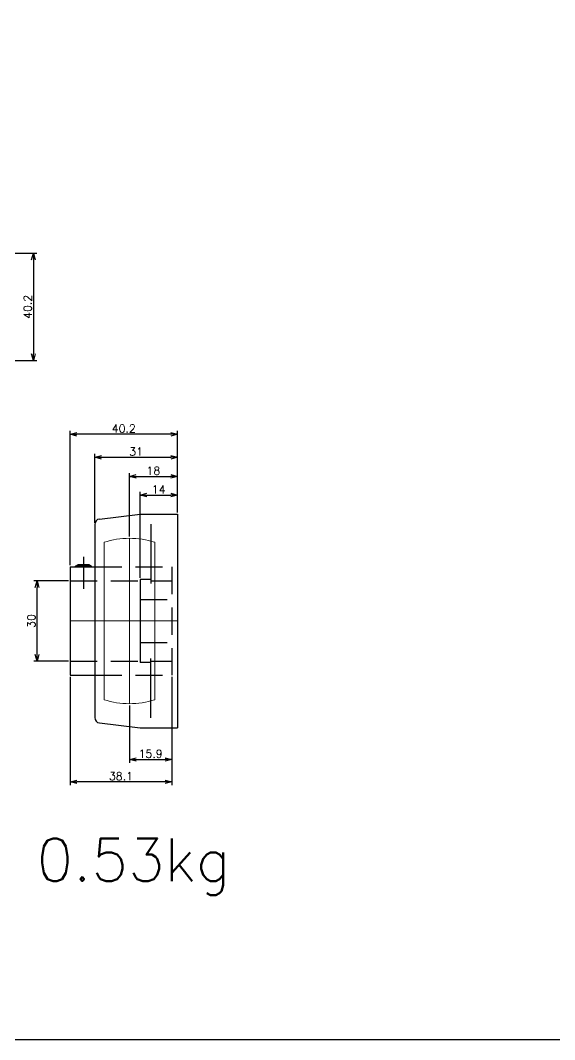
# Model space of a CAD drawing. Header units: millimetres. Extents: x 0 to 7488, y -19 to 4184.
# Drawn here: x 5341.4 to 5541.6, y -4.6 to 377.5 of the extents above; entities that cross this region are included whole.
import ezdxf

# ---------------------------------------------------------------- set-up
doc = ezdxf.new("R2010")
doc.units = ezdxf.units.MM
doc.header["$LTSCALE"] = 1.6
doc.header["$PDMODE"] = 99
doc.header["$PDSIZE"] = 1
doc.linetypes.add('CENTER2', pattern=[28.575, 19.05, -3.175, 3.175, -3.175])
doc.linetypes.add('HIDDEN', pattern=[9.525, 6.35, -3.175])
doc.layers.add('08_DIM', color=3, linetype='Continuous', lineweight=13)
doc.layers.add('10_DRAFT', color=8, linetype='Continuous', lineweight=0, plot=False)
doc.styles.add('KSS_TXT', font='txt.shx', dxfattribs={"bigfont": 'extfont2.shx'})
doc.dimstyles.new('KSS_DIM', dxfattribs={"dimscale": 4, "dimtxt": 3, "dimasz": 2.5, "dimexe": 1.25, "dimexo": 0.625, "dimtad": 1, "dimdsep": 46, "dimtxsty": 'KSS_TXT', "dimblk": 'OPEN30', "dimcen": 0, "dimazin": 2, "dimtfac": 0.75, "dimtmove": 0, "dimatfit": 3, "dimldrblk": 'OPEN30', "dimfxl": 1.25, "dimtolj": 1, "dimarcsym": 0})

# ---------------------------------------------------------------- blocks, each defined once
blk = doc.blocks.new('_Open30')
at = {"color": 0, "linetype": 'ByBlock', "lineweight": -2}
for p, q in [((-1, 0.27), (0, 0)), ((0, 0), (-1, -0.27)), ((0, 0), (-1, 0))]:
    blk.add_line(p, q, dxfattribs=at)
blk = doc.blocks.new('*D302')
at = {"layer": '08_DIM', "color": 0, "lineweight": -2, "transparency": 16777216}
for p, q in [((5386.23, 168.5), (5386.23, 200.85)), ((5388.73, 199.6), (5397.73, 199.6)), ((5400.23, 193), (5400.23, 200.85))]:
    blk.add_line(p, q, dxfattribs=at)
at = {"layer": 'Defpoints', "color": 0, "transparency": 16777216}
for p in [(5400.23, 199.6), (5400.23, 192.37), (5386.23, 167.87)]:
    blk.add_point(p, dxfattribs=at)
at = {"layer": '08_DIM', "color": 0, "lineweight": -2, "transparency": 16777216, "xscale": 2.5, "yscale": 2.5, "zscale": 2.5, "rotation": 180}
blk.add_blockref('_Open30', (5386.23, 199.6), dxfattribs=at)
at = {"layer": '08_DIM', "color": 0, "lineweight": -2, "transparency": 16777216, "xscale": 2.5, "yscale": 2.5, "zscale": 2.5}
blk.add_blockref('_Open30', (5400.23, 199.6), dxfattribs=at)
at = {"layer": '08_DIM', "color": 0, "transparency": 16777216, "insert": (5393.23, 201.72), "char_height": 3, "attachment_point": 5, "style": 'KSS_TXT'}
blk.add_mtext('\\A1;14', dxfattribs=at)
blk = doc.blocks.new('*D303')
at = {"layer": '08_DIM', "color": 0, "lineweight": -2, "transparency": 16777216}
for p, q in [((5369.23, 189.22), (5369.23, 215.01)), ((5400.23, 193), (5400.23, 215.01)), ((5371.73, 213.76), (5397.73, 213.76))]:
    blk.add_line(p, q, dxfattribs=at)
at = {"layer": 'Defpoints', "color": 0, "transparency": 16777216}
for p in [(5400.23, 213.76), (5400.23, 192.37), (5369.23, 188.59)]:
    blk.add_point(p, dxfattribs=at)
at = {"layer": '08_DIM', "color": 0, "lineweight": -2, "transparency": 16777216, "xscale": 2.5, "yscale": 2.5, "zscale": 2.5, "rotation": 180}
blk.add_blockref('_Open30', (5369.23, 213.76), dxfattribs=at)
at = {"layer": '08_DIM', "color": 0, "lineweight": -2, "transparency": 16777216, "xscale": 2.5, "yscale": 2.5, "zscale": 2.5}
blk.add_blockref('_Open30', (5400.23, 213.76), dxfattribs=at)
at = {"layer": '08_DIM', "color": 0, "transparency": 16777216, "insert": (5384.73, 215.88), "char_height": 3, "attachment_point": 5, "style": 'KSS_TXT'}
blk.add_mtext('\\A1;31', dxfattribs=at)
blk = doc.blocks.new('*D304')
at = {"layer": '08_DIM', "color": 0, "lineweight": -2, "transparency": 16777216}
for p, q in [((5360.03, 173.25), (5360.03, 223.62)), ((5397.73, 222.37), (5362.53, 222.37)), ((5400.23, 193), (5400.23, 223.62))]:
    blk.add_line(p, q, dxfattribs=at)
at = {"layer": 'Defpoints', "color": 0, "transparency": 16777216}
for p in [(5360.03, 222.37), (5400.23, 192.37), (5360.03, 172.62)]:
    blk.add_point(p, dxfattribs=at)
at = {"layer": '08_DIM', "color": 0, "lineweight": -2, "transparency": 16777216, "xscale": 2.5, "yscale": 2.5, "zscale": 2.5, "rotation": 180}
blk.add_blockref('_Open30', (5360.03, 222.37), dxfattribs=at)
at = {"layer": '08_DIM', "color": 0, "lineweight": -2, "transparency": 16777216, "xscale": 2.5, "yscale": 2.5, "zscale": 2.5}
blk.add_blockref('_Open30', (5400.23, 222.37), dxfattribs=at)
at = {"layer": '08_DIM', "color": 0, "transparency": 16777216, "insert": (5380.13, 224.49), "char_height": 3, "attachment_point": 5, "style": 'KSS_TXT'}
blk.add_mtext('\\A1;40.2', dxfattribs=at)
blk = doc.blocks.new('*D305')
at = {"layer": '08_DIM', "color": 0, "lineweight": -2, "transparency": 16777216}
for p, q in [((5398.13, 131.5), (5398.13, 99.21)), ((5382.23, 120.75), (5382.23, 99.21)), ((5384.73, 100.46), (5395.63, 100.46))]:
    blk.add_line(p, q, dxfattribs=at)
at = {"layer": 'Defpoints', "color": 0, "transparency": 16777216}
for p in [(5398.13, 132.12), (5382.23, 121.37), (5398.13, 100.46)]:
    blk.add_point(p, dxfattribs=at)
at = {"layer": '08_DIM', "color": 0, "lineweight": -2, "transparency": 16777216, "xscale": 2.5, "yscale": 2.5, "zscale": 2.5, "rotation": 180}
blk.add_blockref('_Open30', (5382.23, 100.46), dxfattribs=at)
at = {"layer": '08_DIM', "color": 0, "lineweight": -2, "transparency": 16777216, "xscale": 2.5, "yscale": 2.5, "zscale": 2.5}
blk.add_blockref('_Open30', (5398.13, 100.46), dxfattribs=at)
at = {"layer": '08_DIM', "color": 0, "transparency": 16777216, "insert": (5390.18, 102.59), "char_height": 3, "attachment_point": 5, "style": 'KSS_TXT'}
blk.add_mtext('\\A1;15.9', dxfattribs=at)
blk = doc.blocks.new('*D306')
at = {"layer": '08_DIM', "color": 0, "lineweight": -2, "transparency": 16777216}
for p, q in [((5360.03, 131.5), (5360.03, 90.84)), ((5398.13, 131.5), (5398.13, 90.84)), ((5395.63, 92.09), (5362.53, 92.09))]:
    blk.add_line(p, q, dxfattribs=at)
at = {"layer": 'Defpoints', "color": 0, "transparency": 16777216}
for p in [(5360.03, 132.12), (5398.13, 132.12), (5360.03, 92.09)]:
    blk.add_point(p, dxfattribs=at)
at = {"layer": '08_DIM', "color": 0, "lineweight": -2, "transparency": 16777216, "xscale": 2.5, "yscale": 2.5, "zscale": 2.5, "rotation": 180}
blk.add_blockref('_Open30', (5360.03, 92.09), dxfattribs=at)
at = {"layer": '08_DIM', "color": 0, "lineweight": -2, "transparency": 16777216, "xscale": 2.5, "yscale": 2.5, "zscale": 2.5}
blk.add_blockref('_Open30', (5398.13, 92.09), dxfattribs=at)
at = {"layer": '08_DIM', "color": 0, "transparency": 16777216, "insert": (5379.08, 94.22), "char_height": 3, "attachment_point": 5, "style": 'KSS_TXT'}
blk.add_mtext('\\A1;38.1', dxfattribs=at)
blk = doc.blocks.new('*D307')
at = {"layer": '08_DIM', "color": 0, "lineweight": -2, "transparency": 16777216}
for p, q in [((5382.23, 184), (5382.23, 207.82)), ((5384.73, 206.57), (5397.73, 206.57)), ((5400.23, 193), (5400.23, 207.82))]:
    blk.add_line(p, q, dxfattribs=at)
at = {"layer": 'Defpoints', "color": 0, "transparency": 16777216}
for p in [(5400.23, 206.57), (5400.23, 192.37), (5382.23, 183.37)]:
    blk.add_point(p, dxfattribs=at)
at = {"layer": '08_DIM', "color": 0, "lineweight": -2, "transparency": 16777216, "xscale": 2.5, "yscale": 2.5, "zscale": 2.5, "rotation": 180}
blk.add_blockref('_Open30', (5382.23, 206.57), dxfattribs=at)
at = {"layer": '08_DIM', "color": 0, "lineweight": -2, "transparency": 16777216, "xscale": 2.5, "yscale": 2.5, "zscale": 2.5}
blk.add_blockref('_Open30', (5400.23, 206.57), dxfattribs=at)
at = {"layer": '08_DIM', "color": 0, "transparency": 16777216, "insert": (5391.23, 208.7), "char_height": 3, "attachment_point": 5, "style": 'KSS_TXT'}
blk.add_mtext('\\A1;18', dxfattribs=at)
blk = doc.blocks.new('*D310')
at = {"layer": '08_DIM', "color": 0, "lineweight": -2, "transparency": 16777216}
for p, q in [((5309.18, 290.23), (5347.5, 290.23)), ((5346.25, 287.73), (5346.25, 252.53)), ((5255.43, 250.03), (5347.5, 250.03))]:
    blk.add_line(p, q, dxfattribs=at)
at = {"layer": 'Defpoints', "color": 0, "transparency": 16777216}
for p in [(5308.56, 290.23), (5254.81, 250.03), (5346.25, 250.03)]:
    blk.add_point(p, dxfattribs=at)
at = {"layer": '08_DIM', "color": 0, "lineweight": -2, "transparency": 16777216, "xscale": 2.5, "yscale": 2.5, "zscale": 2.5}
for p, rotation in [((5346.25, 290.23), 90), ((5346.25, 250.03), 270)]:
    blk.add_blockref('_Open30', p, dxfattribs=dict(at, rotation=rotation))
at = {"layer": '08_DIM', "color": 0, "transparency": 16777216, "insert": (5344.12, 270.13), "char_height": 3, "attachment_point": 5, "rotation": 90, "style": 'KSS_TXT'}
blk.add_mtext('\\A1;40.2', dxfattribs=at)
blk = doc.blocks.new('*D314')
at = {"layer": '08_DIM', "color": 0, "lineweight": -2, "transparency": 16777216}
for p, q in [((5359.4, 167.37), (5346.37, 167.37)), ((5347.62, 139.87), (5347.62, 164.87)), ((5359.4, 137.37), (5346.37, 137.37))]:
    blk.add_line(p, q, dxfattribs=at)
at = {"layer": 'Defpoints', "color": 0, "transparency": 16777216}
for p in [(5347.62, 167.37), (5360.03, 167.37), (5360.03, 137.37)]:
    blk.add_point(p, dxfattribs=at)
at = {"layer": '08_DIM', "color": 0, "lineweight": -2, "transparency": 16777216, "xscale": 2.5, "yscale": 2.5, "zscale": 2.5}
for p, rotation in [((5347.62, 167.37), 90), ((5347.62, 137.37), 270)]:
    blk.add_blockref('_Open30', p, dxfattribs=dict(at, rotation=rotation))
at = {"layer": '08_DIM', "color": 0, "transparency": 16777216, "insert": (5345.5, 152.37), "char_height": 3, "attachment_point": 5, "rotation": 90, "style": 'KSS_TXT'}
blk.add_mtext('\\A1;30', dxfattribs=at)
blk = doc.blocks.new('MUCAFL206c_1_1')
at = {"color": 0}
for p, q in [((-29.23, 38.21), (-14, 40)), ((-14, 40), (0, 40)), ((0, 40), (0, -40)), ((-31, 36.22), (-31, -36.22)), ((-10, 36.32), (-10, 14.08)), ((-40.2, 20.25), (-31, 20.25)), ((-40.2, 20.25), (-40.2, -20.25)), ((-38.2, 20.5), (-37.33, 21)), ((-38.2, 20.25), (-38.2, 20.5)), ((-32.2, 20.5), (-38.2, 20.5)), ((-37.65, 20.25), (-37.65, 20.82)), ((-33.07, 21), (-37.33, 21)), ((-32.2, 20.5), (-33.07, 21)), ((-32.75, 20.25), (-32.75, 20.82)), ((-32.2, 20.25), (-32.2, 20.5)), ((-14, 15.5), (-14, -15.5)), ((-10, 15.5), (-14, 15.5)), ((-10, -36.32), (-10, -14.08)), ((-10, -15.5), (-14, -15.5)), ((-40.2, -20.25), (-31, -20.25)), ((-29.23, -38.21), (-14, -40)), ((-14, -40), (0, -40))]:
    blk.add_line(p, q, dxfattribs=at)
at = {"color": 0, "linetype": 'CENTER2'}
blk.add_line((-35.2, 24), (-35.2, 12), dxfattribs=at)
at = {"color": 0, "linetype": 'HIDDEN'}
for p, q in [((-31, 20.25), (-2.1, 20.25)), ((-2.1, 20.25), (-2.1, -20.25)), ((-40.2, 15), (-2.1, 15)), ((-14, 8), (0, 8)), ((-14, -8), (0, -8)), ((-40.2, -15), (-2.1, -15)), ((-31, -20.25), (-2.1, -20.25))]:
    blk.add_line(p, q, dxfattribs=at)
at = {"color": 0}
for centre, start, end in [((-29, 36.22), 96.7098, 180), ((-29, -36.22), 180, 263.2902)]:
    blk.add_arc(centre, 2, start, end, dxfattribs=at)
at = {"layer": '10_DRAFT'}
for p, q in [((-18, 31), (-18, -31)), ((-27.5, 29.51), (-27.5, -29.51)), ((-8.5, 29.51), (-8.5, -29.51)), ((-40.2, 0), (0, 0))]:
    blk.add_line(p, q, dxfattribs=at)
for start, end in [(72.1545, 107.8455), (252.1545, 287.8455)]:
    blk.add_arc((-18, 0), 31, start, end, dxfattribs=at)

msp = doc.modelspace()

# ---------------------------------------------------------------- linework, layer by layer
at = {"layer": 'Defpoints'}
msp.add_lwpolyline([(3735.637, -4.555), (6704.223, -4.555), (6704.223, 1744.32), (3735.637, 1744.32)], close=True, dxfattribs=at)

# ---------------------------------------------------------------- block references
at = {"color": 4}
msp.add_blockref('MUCAFL206c_1_1', (5400.228, 152.373), dxfattribs=at)

# ---------------------------------------------------------------- texts
at = {"layer": '08_DIM', "color": 6, "style": 'KSS_TXT'}
msp.add_text('0.53kg', height=16, dxfattribs=at).set_placement((5347.445, 54.882))

# ---------------------------------------------------------------- dimensions: what is measured, and where the dimension line sits
at = {"layer": '08_DIM'}
for base, p1, p2, picture, middle in [((5346.248, 250.026), (5308.559, 290.226), (5254.809, 250.026), '*D310', (5344.123, 270.126)), ((5347.624, 167.373), (5360.028, 137.373), (5360.028, 167.373), '*D314', (5345.499, 152.373))]:
    dim = msp.add_linear_dim(base=base, p1=p1, p2=p2, angle=90, dimstyle='KSS_DIM', override={"dimscale": 1}, dxfattribs=at)
    dim.commit()
    dim.dimension.update_dxf_attribs({"geometry": picture, "text_midpoint": middle})
for base, p1, p2, picture, middle in [((5360.028, 222.369), (5400.228, 192.373), (5360.028, 172.623), '*D304', (5380.128, 224.494)), ((5400.228, 213.755), (5369.228, 188.594), (5400.228, 192.373), '*D303', (5384.728, 215.88)), ((5400.228, 206.574), (5382.228, 183.373), (5400.228, 192.373), '*D307', (5391.228, 208.699)), ((5400.228, 199.599), (5386.228, 167.873), (5400.228, 192.373), '*D302', (5393.228, 201.724)), ((5360.028, 92.092), (5398.128, 132.123), (5360.028, 132.123), '*D306', (5379.078, 94.217)), ((5398.128, 100.461), (5382.228, 121.373), (5398.128, 132.123), '*D305', (5390.178, 102.586))]:
    dim = msp.add_linear_dim(base=base, p1=p1, p2=p2, dimstyle='KSS_DIM', override={"dimscale": 1}, dxfattribs=at)
    dim.commit()
    dim.dimension.update_dxf_attribs({"geometry": picture, "text_midpoint": middle})

doc.saveas('drawing.dxf')
